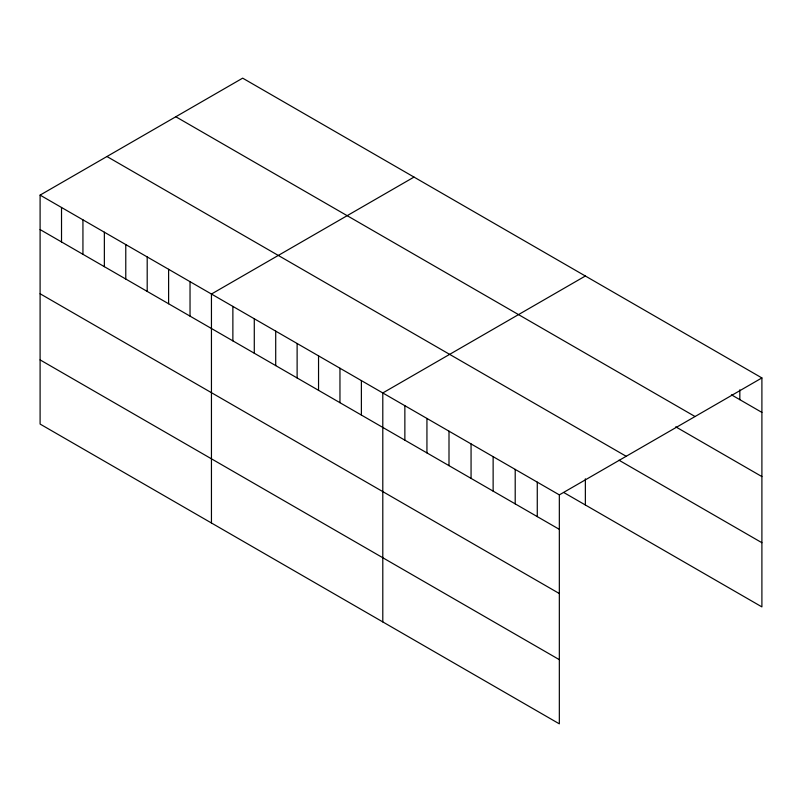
<?xml version="1.0" encoding="UTF-8"?>
<svg xmlns="http://www.w3.org/2000/svg" width="802" height="802" viewBox="0 0 802 802"><rect width="100%" height="100%" fill="white"/><g stroke="black" fill="none" stroke-linecap="round" stroke-linejoin="round"><path stroke-width="1.2" d="M40.1 195.107L559.335 494.884L559.335 723.845L40.1 424.068L40.1 195.107L242.665 78.155L761.9 377.932L761.9 606.893L563.936 492.608M414.012 177.082L211.447 294.033L211.447 522.994M585.36 276.008L382.795 392.96L382.795 621.921M559.335 494.884L761.9 377.932M731.424 394.815L761.9 412.408M175.818 116.751L695.053 416.529M675.735 426.834L761.9 476.588M106.947 156.51L626.182 456.288M618.984 460.208L761.9 542.713M40.1 229.572L559.335 529.35M40.1 293.753L559.335 593.54M40.1 359.887L559.335 659.665M739.835 389.812L739.835 399.667M585.36 478.824L585.36 504.969M537.27 482.142L537.27 516.618M515.205 469.401L515.205 503.877M493.13 456.659L493.13 491.135M471.065 443.917L471.065 478.393M449 431.185L449 465.651M426.935 418.443L426.935 452.909M404.86 405.702L404.86 440.168M361.381 380.589L361.381 415.065M339.958 368.228L339.958 402.694M318.544 355.857L318.544 390.333M297.121 343.497L297.121 377.963M275.708 331.126L275.708 365.602M254.284 318.765L254.284 353.231M232.871 306.394L232.871 340.87M190.034 281.662L190.034 316.138M168.61 269.302L168.61 303.768M147.197 256.931L147.197 291.407M125.774 244.57L125.774 279.036M104.36 232.199L104.36 266.675M82.937 219.838L82.937 254.304M61.523 207.467L61.523 241.943"/></g></svg>
